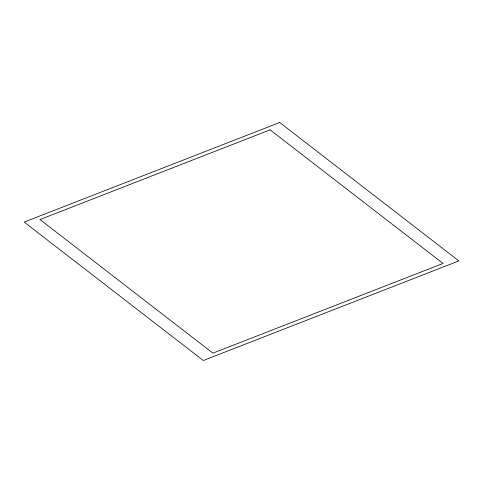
<?xml version="1.0" encoding="UTF-8"?>
<svg xmlns="http://www.w3.org/2000/svg" width="483" height="483" viewBox="0 0 483 483"><rect width="100%" height="100%" fill="white"/><g stroke="black" fill="none" stroke-linecap="round" stroke-linejoin="round"><path stroke-width="0.72" d="M279.681 122.495L24.15 222.089L203.319 360.505L458.85 260.911L279.681 122.495M270.094 129.855L39.968 219.548L212.906 353.145L443.032 263.452L270.094 129.855"/></g></svg>
